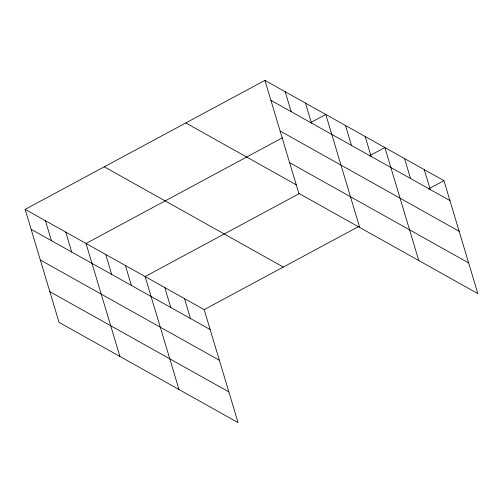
<?xml version="1.0" encoding="UTF-8"?>
<svg xmlns="http://www.w3.org/2000/svg" width="503" height="503" viewBox="0 0 503 503"><rect width="100%" height="100%" fill="white"/><g stroke="black" fill="none" stroke-linecap="round" stroke-linejoin="round"><path stroke-width="0.75" d="M25.15 209.38L204.18 309.628L238.076 422.614L59.046 322.36L25.15 209.38L264.924 80.386L443.954 180.64L477.85 293.62L298.82 193.372L264.924 80.386M282.51 137.759L86.019 243.465L119.915 356.445M310.238 122.839L325.793 114.47L359.689 227.457M299.637 193.41L145.103 276.549L178.999 389.529M369.321 155.924L384.87 147.555L418.773 260.535M204.18 309.628L358.714 226.495M428.399 189.009L443.954 180.64M270.897 100.311L449.934 200.565M280.114 131.019L459.145 231.273M289.609 162.658L468.639 262.912M185.796 122.952L296.242 184.802M104.272 166.814L283.308 267.062M31.129 229.305L210.16 329.553M40.341 260.013L219.371 360.267M49.835 291.652L228.865 391.906M424.262 169.612L430.241 189.537M404.569 158.583L410.542 178.508M365.178 136.527L371.157 156.452M345.486 125.499L351.465 145.424M305.503 103.109L311.483 123.034M285.214 91.747L291.193 111.672M184.488 298.606L190.467 318.525M164.795 287.578L170.775 307.503M125.41 265.521L131.384 285.446M105.712 254.493L111.691 274.418M65.73 232.103L71.709 252.028M45.44 220.742L51.419 240.667"/></g></svg>
